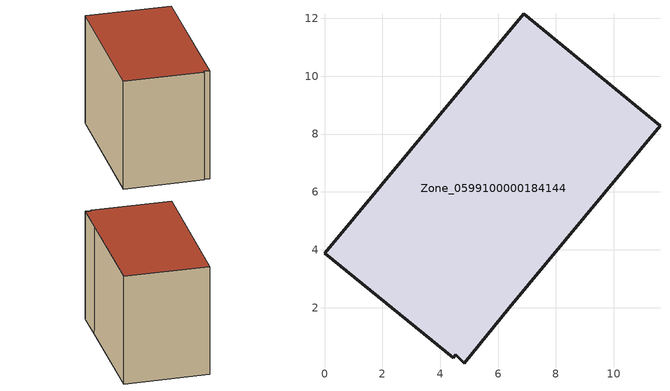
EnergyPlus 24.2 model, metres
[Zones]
Zone_0599100000184144
 floor ground (C_G): 4.84,0.08 4.54,0.36 4.45,0.26 0,3.88 6.89,12.16 11.6,8.29 6.39,1.99 z0
 wall outside (C_F): 6.39,1.99 11.6,8.29 6.89,12.16 0,3.88 4.45,0.26 4.54,0.36 4.84,0.08 6.39,1.99 z0:8.2
 roof outside (C_R): 4.54,0.36 4.84,0.08 6.39,1.99 11.6,8.29 6.89,12.16 0,3.88 4.45,0.26 z8.2
[BUILDING]
Pand.0599100000184144: North Axis=0; Terrain=City; Loads Convergence Tolerance Value=0.04; Temperature Convergence Tolerance Value=0.4; Solar Distribution=FullExterior; Maximum Number of Warmup Days=25; Minimum Number of Warmup Days=1
[Site:Location]
Rotterdam.The.Hague.AP_ZH_NLD Design_Conditions: Latitude=51.96; Longitude=4.45; Time Zone=1; Elevation=-4.5
[SITE:GROUNDTEMPERATURE:BUILDINGSURFACE]
18, 18, 18, 18, 18, 18, 18, 18, 18, 18, 18, 18
[MATERIAL] Thermal Absorptance=0.9; Solar Absorptance=0.7; Visible Absorptance=0.7
Name | Roughness | Thickness | Conductivity | Density | Specific Heat
G.TI.1946-1964 | MediumSmooth | 0.15 | 1 | 540 | 1210
F.TI.1946-1964 | Rough | 0.3 | 0.857143 | 1920 | 840
R.TI.1946-1964 | MediumRough | 0.2 | 0.277778 | 1500 | 1000
[CONSTRUCTION]
C_G: G.TI.1946-1964
C_F: F.TI.1946-1964
C_R: R.TI.1946-1964
[ZONE]
Zone_0599100000184144: Type=1; Multiplier=1; Ceiling Height=Autocalculate; Volume=Autocalculate; Floor Area=autocalculate; Part of Total Floor Area=Yes
[ZONEINFILTRATION:DESIGNFLOWRATE]
Infil_Zone_0599100000184144: Zone or ZoneList or Space or SpaceList=Zone_0599100000184144; Schedule=AlwaysOn; Design Flow Rate Calculation Method=Flow/Area; Flow Rate per Floor Area=0.003; Constant Term Coefficient=1; Temperature Term Coefficient=0; Velocity Term Coefficient=0; Velocity Squared Term Coefficient=0
[HVACTEMPLATE:ZONE:IDEALLOADSAIRSYSTEM]
Zone_0599100000184144: Maximum Heating Supply Air Temperature=50; Minimum Cooling Supply Air Temperature=13; Maximum Heating Supply Air Humidity Ratio=0.0156; Minimum Cooling Supply Air Humidity Ratio=0.0077; Heating Limit=NoLimit; Cooling Limit=NoLimit; Dehumidification Control Type=ConstantSensibleHeatRatio; Cooling Sensible Heat Ratio=0.7; Dehumidification Setpoint=60; Humidification Control Type=None; Humidification Setpoint=30; Outdoor Air Method=None; Outdoor Air Flow Rate per Person=0.00944; Outdoor Air Flow Rate per Zone Floor Area=0; Outdoor Air Flow Rate per Zone=0; Demand Controlled Ventilation Type=None; Outdoor Air Economizer Type=NoEconomizer; Heat Recovery Type=None; Sensible Heat Recovery Effectiveness=0.7; Latent Heat Recovery Effectiveness=0.65
[ZONECONTROL:THERMOSTAT]
ThermostatControl_Zone_0599100000184144: Zone or ZoneList=Zone_0599100000184144; Control Type Schedule=DualSetpointControlType; Control 1=Thermostat_Zone_0599100000184144; Temperature Difference Between Cutout And Setpoint=0
[THERMOSTATSETPOINT:DUALSETPOINT]
Thermostat_Zone_0599100000184144: Heating Setpoint Temperature Schedule=HeatingSetpoint_Zone_0599100000184144; Cooling Setpoint Temperature Schedule=CoolingSetpoint_Zone_0599100000184144
[SCHEDULE:COMPACT]
HeatingSetpoint_Zone_0599100000184144: Through: 12/31, For: AllDays, Until: 24:00, 21
CoolingSetpoint_Zone_0599100000184144: Through: 12/31, For: AllDays, Until: 24:00, 24
DualSetpointControlType: Through: 12/31, For: AllDays, Until: 24:00, 4
AlwaysOn: Through: 12/31, For: AllDays, Until: 24:00, 1
